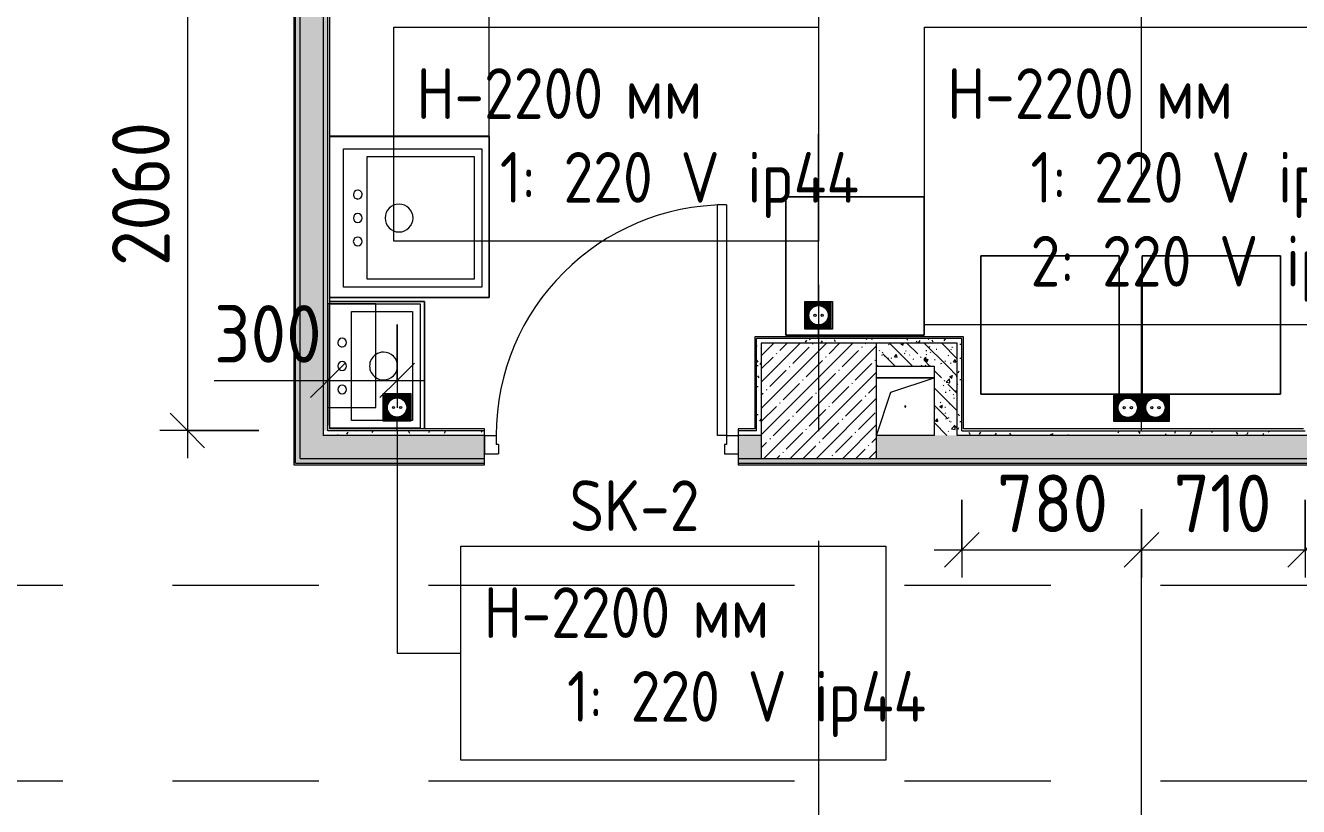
# Model space of a CAD drawing. Header units: millimetres. Extents: x 35881 to 234190, y -8553 to 29063.
# Drawn here: x 67118 to 72641, y 21189 to 24579 of the extents above; entities that cross this region are included whole.
import ezdxf

# ---------------------------------------------------------------- set-up
doc = ezdxf.new("R2010")
doc.units = ezdxf.units.MM
doc.linetypes.add('Осевая', pattern=[3175, 635, -476.25, 1587.5, -476.25])
for name, color, linetype, lineweight in [('A-ANNO-DIMS', 7, 'Continuous', 9), ('A-ANNO-DIMS-100', 7, 'Continuous', 9), ('A-DETL-GENF', 7, 'Continuous', 9), ('A-DOOR', 7, 'Continuous', 9), ('A-DOOR-1', 7, 'Continuous', 13), ('A-DOOR-FRAM', 7, 'Continuous', 13), ('A-GENM', 7, 'Continuous', 9), ('A-WALL', 7, 'Continuous', 9), ('E-ELEC-FIXT-IDEN', 7, 'Continuous', 9), ('I-WALL', 7, 'Continuous', 9), ('P-SANR-FIXT', 7, 'Continuous', 9), ('S-COLS', 7, 'Continuous', 9), ('Оси-2', 7, 'Осевая', 9), ('Электрические приборы', 7, 'Continuous', 9)]:
    doc.layers.add(name, color=color, linetype=linetype, lineweight=lineweight)
for name, color, linetype, lineweight, true_color in [('A-WALL-1', 7, 'Continuous', 9, 0x3c3c3c), ('A-WALL-FNSH-1', 7, 'Continuous', 9, 0x3c3c3c), ('I-FURN-1', 7, 'Continuous', 9, 0xf0f0f0), ('Оси розеток', 7, 'Continuous', 9, 0xff1e23)]:
    doc.layers.add(name, color=color, linetype=linetype, lineweight=lineweight, true_color=true_color)
doc.styles.add('GOST Common', font='GOST_Common.ttf', dxfattribs={"width": 0.9, "height": 220})
doc.styles.add('ISOCPEUR', font='isocpeur.ttf', dxfattribs={"width": 0.9, "height": 250})
doc.dimstyles.new('ISO-2_5_0_9К_БОЛЬШОЙ', dxfattribs={"dimscale": 304.8, "dimtxt": 248.995294, "dimasz": 0.492126, "dimexe": 0.393701, "dimexo": 0.984252, "dimgap": 0, "dimtad": 1, "dimdec": 0, "dimrnd": 10, "dimzin": 0, "dimdsep": 46, "dimtxsty": 'ISOCPEUR', "dimblk1": 'OBLIQUE', "dimblk2": 'OBLIQUE', "dimsah": 1, "dimcen": 0.09, "dimdle": 0.393701, "dimazin": 0, "dimtfac": 1, "dimtdec": 4, "dimtix": 1, "dimtmove": 0, "dimatfit": 3, "dimfxl": 1, "dimtvp": 1, "dimtolj": 1, "dimtzin": 0, "dimarcsym": 2})
doc.dimstyles.new('ISO-2_5_0_9К_БОЛЬШОЙ_2', dxfattribs={"dimscale": 304.8, "dimtxt": 248.995294, "dimasz": 0.492126, "dimexe": 0.393701, "dimexo": 0.984252, "dimgap": 0, "dimtad": 1, "dimdec": 0, "dimrnd": 10, "dimzin": 0, "dimdsep": 46, "dimtxsty": 'ISOCPEUR', "dimblk1": 'OBLIQUE', "dimblk2": 'OBLIQUE', "dimsah": 1, "dimcen": 0.09, "dimdle": 0.393701, "dimazin": 0, "dimtfac": 1, "dimtdec": 4, "dimtix": 1, "dimtmove": 1, "dimatfit": 3, "dimfxl": 1, "dimtvp": 1, "dimtolj": 1, "dimtzin": 0, "dimarcsym": 2})
pattern_1 = [(135, (0, 0), (-75.43415, -75.43415), [106.68, -17.78, 3.556, -17.78]), (135, (0, 75.39), (-75.43415, -75.43415), []), (50, (0, 0), (127.52922, -11.15758), [13.335, -146.685]), (355, (0, 0), (-24.66966, 133.74002), [10.668, -117.348]), (100.451, (10.63, -0.93), (102.85973, 122.58178), [11.333, -124.663]), (46.184, (0, 35.56), (189.75516, -29.43036), [20.002, -220.027]), (96.636, (15.81, 33.1), (166.1822, 173.1996), [17, -186.995]), (351.184, (0, 35.56), (166.18393, 173.19757), [16.002, -176.022]), (21, (17.78, 26.67), (106.13027, -71.58603), [13.335, -146.685]), (326, (17.78, 26.67), (43.26188, 128.93175), [10.668, -117.348]), (71.451, (26.62, 20.7), (149.39198, 57.34505), [11.333, -124.663]), (37.5, (0, 0), (2.162228, 59.188357), [3.353, -112.573, 3.353, -115.773, -117.792]), (37.5, (0, 0), (2.162228, 59.188357), [-235.052, 3.353, -114.44]), (7.5, (0, 0), (46.773857, 70.126152), [3.353, -64.567, 3.353, -109.906, -44.894]), (7.5, (0, 0), (46.773857, 70.126152), [-181.178, 3.353, -41.542]), (327.5, (-39.65, 0), (94.91367, -4.010093), [3.353, -41.097, 3.353, -135.331, -184.023]), (327.5, (-39.65, 0), (94.91367, -4.010093), [-183.134, 3.353, -180.67]), (317.5, (-57.43, 0), (103.69057, 17.79882), [3.353, -54.432, 3.353, -88.748, -130.683]), (317.5, (-57.43, 0), (103.69057, 17.79882), [-149.885, 3.353, -127.33])]
pattern_2 = [(0, (0, 0), (121.92, 30.48), [10.058, -81.382, 10.058, -81.382, -487.68]), (0, (0, 0), (121.92, 30.48), [-182.88, 10.058, -172.822, 10.058, -81.382, -213.36]), (0, (0, 0), (121.92, 30.48), [-457.2, 10.058, -50.902, 10.058, -142.342]), (120, (45.72, 15.24), (-87.356454, 90.345817), [10.058, -81.382, 10.058, -81.382, -487.68]), (120, (45.72, 15.24), (-87.356454, 90.345817), [-182.88, 10.058, -172.822, 10.058, -81.382, -213.36]), (120, (45.72, 15.24), (-87.356454, 90.345817), [-457.2, 10.058, -50.902, 10.058, -142.342]), (240, (60.96, 76.2), (-34.563546, -120.825817), [10.058, -81.382, 10.058, -81.382, -487.68]), (240, (60.96, 76.2), (-34.563546, -120.825817), [-182.88, 10.058, -172.822, 10.058, -81.382, -213.36]), (240, (60.96, 76.2), (-34.563546, -120.825817), [-457.2, 10.058, -50.902, 10.058, -142.342])]

# ---------------------------------------------------------------- blocks, each defined once
blk = doc.blocks.new('BSC_Колонна _Прямоугольная - 500х500-V24-План размещения напольных электротехнических лючков и розеток 1 этажа в осях 12-23')
at = {"layer": 'S-COLS'}
h = blk.add_hatch(dxfattribs=at)
h.set_pattern_fill('FP_34', color=256, style=0, pattern_type=2)
h.set_pattern_definition([(45, (-70560, -22950), (-57.02463, 57.02463), []), (45, (-70502.975, -22950), (-57.02463, 57.02463), [100.806, -20.161, 3.353, -16.808])])
h.paths.add_polyline_path([(-250, -250), (250, -250), (250, 250), (-250, 250)])
for p, q in [((250, 250), (-250, 250)), ((-250, 250), (-250, -250)), ((250, -250), (250, 250)), ((-250, -250), (250, -250))]:
    blk.add_line(p, q, dxfattribs=at)
blk = doc.blocks.new('GM_Отверстие прямоугольное _в плите_ - Отверстие-21605184-План размещения напольных электротехнических лючков и розеток 1 этажа в осях 12-23')
at = {"layer": 'A-GENM'}
for p, q in [((-125, 125), (125, 125)), ((125, 125), (-125, 125)), ((-62.5, 62.5), (125, 125)), ((-125, -125), (-62.5, 62.5))]:
    blk.add_line(p, q, dxfattribs=at)
for start, end in [(360, 180), (180, 360)]:
    blk.add_arc((0, 0), 2.5, start, end, dxfattribs=at)
blk = doc.blocks.new('Мойка кухонная - Мойка Steel Hammer SH R 5151 GLOWE 2-V165-План размещения напольных электротехнических лючков и розеток 1 этажа в осях 12-23')
at = {"layer": 'P-SANR-FIXT'}
for p, q in [((-270, 400), (270, 400)), ((-270, 207.7), (-270, 400)), ((270, 400), (270, 8)), ((-236.6, 366.4), (236.1, 366.4)), ((-236.6, 207.7), (-236.6, 366.4)), ((236.1, 366.4), (236.1, 102.3)), ((-270, 8), (-270, 207.7)), ((-236.6, 102.3), (-236.6, 207.7)), ((180, 102.3), (-236.6, 102.3)), ((236.1, 102.3), (180, 102.3))]:
    blk.add_line(p, q, dxfattribs=at)
for centre, radius, start, end in [((0, 241.3), 60.5, 0, 180), ((0, 241.3), 60.5, 180, 213.9356), ((0, 241.3), 60.5, 326.0644, 0), ((0, 241.3), 60.5, 213.9356, 326.0644), ((-101.6, 61.9), 19, 90, 180), ((-101.6, 61.9), 19, 180, 270), ((-101.6, 61.9), 19.1, 0, 90), ((-101.6, 61.9), 19, 270, 0), ((0, 61.9), 19, 0, 180), ((0, 61.9), 19, 180, 0), ((101.6, 61.9), 19.1, 0, 180), ((101.6, 61.9), 19.1, 180, 0)]:
    blk.add_arc(centre, radius, start, end, dxfattribs=at)
blk = doc.blocks.new('Холодильник встроенный 1180 мм - 6_11п-25625399-План размещения напольных электротехнических лючков и розеток 1 этажа в осях 12-23')
at = {"layer": 'I-FURN-1'}
for p, q in [((305.1, 329.9), (-294.9, 329.9)), ((-294.9, 329.9), (-294.9, -270.1)), ((-294.9, -270.1), (-294.9, 329.9)), ((-294.9, 329.9), (305.1, 329.9)), ((305.1, -270.1), (305.1, 329.9)), ((305.1, 329.9), (305.1, -270.1)), ((-294.9, -270.1), (305.1, -270.1)), ((305.1, -270.1), (-294.9, -270.1))]:
    blk.add_line(p, q, dxfattribs=at)
blk = doc.blocks.new('Холодильник встроенный 1180 мм - 6_9п-25546520-План размещения напольных электротехнических лючков и розеток 1 этажа в осях 12-23')
at = {"layer": 'I-FURN-1'}
for p, q in [((305.1, 329.9), (-294.9, 329.9)), ((-294.9, 329.9), (-294.9, -270.1)), ((-294.9, -270.1), (-294.9, 329.9)), ((-294.9, 329.9), (305.1, 329.9)), ((305.1, -270.1), (305.1, 329.9)), ((305.1, 329.9), (305.1, -270.1)), ((-294.9, -270.1), (305.1, -270.1)), ((305.1, -270.1), (-294.9, -270.1))]:
    blk.add_line(p, q, dxfattribs=at)
blk = doc.blocks.new('Мойка кухонная - Мойка Steel Hammer SH R 5151 GLOWE 4-25623908-План размещения напольных электротехнических лючков и розеток 1 этажа в осях 12-23')
at = {"layer": 'P-SANR-FIXT'}
for p, q in [((-300, 600), (300, 600)), ((-300, 0), (-300, 600)), ((-266.6, 566.4), (266.1, 566.4)), ((-266.6, 102.3), (-266.6, 566.4)), ((266.1, 566.4), (266.1, 102.3)), ((300, 600), (300, 0)), ((266.1, 102.3), (-266.6, 102.3)), ((300, 0), (-300, 0))]:
    blk.add_line(p, q, dxfattribs=at)
for centre, radius, start, end in [((0, 241.3), 60.5, 0, 180), ((0, 241.3), 60.5, 180, 0), ((-101.6, 61.9), 19, 90, 180), ((-101.6, 61.9), 19, 180, 270), ((-101.6, 61.9), 19.1, 0, 90), ((-101.6, 61.9), 19, 270, 0), ((0, 61.9), 19, 0, 180), ((0, 61.9), 19, 180, 0), ((101.6, 61.9), 19.1, 0, 180), ((101.6, 61.9), 19.1, 180, 0)]:
    blk.add_arc(centre, radius, start, end, dxfattribs=at)
blk = doc.blocks.new('Стол базовый прямоугольный - 1_22п-25631277-План размещения напольных электротехнических лючков и розеток 1 этажа в осях 12-23')
at = {"layer": 'I-FURN-1'}
for p, q in [((-600, 341.4), (-600, -350)), ((600, -350), (600, 341.4)), ((-600, -350), (600, -350))]:
    blk.add_line(p, q, dxfattribs=at)
blk = doc.blocks.new('110_Дверь_СКБ_1Ст_Внутренняя1 - Д-11 1100x2100h_кладовые _все__ коридор _между помещениями блока столовой__ моечные _все_-32089444-План размещения напольных электротехнических лючков и розеток 1 этажа в осях 12-23')
at = {"layer": 'A-DOOR'}
blk.add_arc((512.5, 50), 1000, 90, 180, dxfattribs=at)
at = {"layer": 'A-DOOR-1'}
for p, q in [((512.5, 1050), (472.5, 1050)), ((472.5, 50), (472.5, 1050)), ((512.5, 1050), (512.5, 50)), ((512.5, 50), (472.5, 50))]:
    blk.add_line(p, q, dxfattribs=at)
at = {"layer": 'A-DOOR-FRAM'}
for p, q in [((-537.5, 50), (-537.5, -30)), ((-537.5, 50), (-487.5, 50)), ((-487.5, 50), (-487.5, 10)), ((-477.5, 10), (-487.5, 10)), ((-477.5, 10), (-477.5, -30)), ((502.5, 10), (502.5, -30)), ((512.5, 10), (502.5, 10)), ((512.5, 50), (512.5, 10)), ((512.5, 50), (562.5, 50)), ((562.5, 50), (562.5, -30)), ((-537.5, -30), (-477.5, -30)), ((502.5, -30), (562.5, -30))]:
    blk.add_line(p, q, dxfattribs=at)
blk = doc.blocks.new('Блок Розеток и Выключателей - Блок Розеток и Выключателей_SK2-27368986-План размещения напольных электротехнических лючков и розеток 1 этажа в осях 12-23')
at = {"layer": 'A-DETL-GENF'}
for p, q in [((-120, -40), (0, -40)), ((-120, -160), (-120, -40)), ((-115.2, -44.8), (-115.2, -155.2)), ((-4.8, -44.8), (-115.2, -44.8)), ((-112.8, -47.2), (-112.8, -152.8)), ((-7.2, -47.2), (-112.8, -47.2)), ((-9.6, -49.6), (-110.4, -49.6)), ((-110.4, -49.6), (-110.4, -150.4)), ((-12, -52), (-108, -52)), ((-108, -52), (-108, -148)), ((-14.4, -54.4), (-105.6, -54.4)), ((-105.6, -54.4), (-105.6, -145.6)), ((-14.4, -54.4), (-14.4, -145.6)), ((-12, -52), (-12, -148)), ((-9.6, -49.6), (-9.6, -150.4)), ((-7.2, -47.2), (-7.2, -152.8)), ((-4.8, -44.8), (-4.8, -155.2)), ((0, -40), (120, -40)), ((0, -160), (0, -40)), ((0, -40), (0, -160)), ((4.8, -44.8), (4.8, -155.2)), ((115.2, -44.8), (4.8, -44.8)), ((7.2, -47.2), (7.2, -152.8)), ((112.8, -47.2), (7.2, -47.2)), ((110.4, -49.6), (9.6, -49.6)), ((9.6, -49.6), (9.6, -150.4)), ((108, -52), (12, -52)), ((12, -52), (12, -148)), ((105.6, -54.4), (14.4, -54.4)), ((14.4, -54.4), (14.4, -145.6)), ((105.6, -54.4), (105.6, -145.6)), ((108, -52), (108, -148)), ((110.4, -49.6), (110.4, -150.4)), ((112.8, -47.2), (112.8, -152.8)), ((115.2, -44.8), (115.2, -155.2)), ((120, -40), (120, -160)), ((-69.6, -56.8), (-103.2, -56.8)), ((-103.2, -56.8), (-103.2, -92.8)), ((-103.2, -143.2), (-103.2, -107.2)), ((-76.8, -59.2), (-100.8, -59.2)), ((-100.8, -59.2), (-100.8, -83.2)), ((-81.6, -61.6), (-98.4, -61.6)), ((-98.4, -61.6), (-98.4, -78.4)), ((-86.4, -64), (-96, -64)), ((-96, -64), (-96, -73.6)), ((-88.8, -66.4), (-93.6, -66.4)), ((-93.6, -66.4), (-93.6, -71.2)), ((-50.4, -56.8), (-16.8, -56.8)), ((-43.2, -59.2), (-19.2, -59.2)), ((-38.4, -61.6), (-21.6, -61.6)), ((-33.6, -64), (-24, -64)), ((-31.2, -66.4), (-26.4, -66.4)), ((-26.4, -66.4), (-26.4, -71.2)), ((-24, -64), (-24, -73.6)), ((-21.6, -61.6), (-21.6, -78.4)), ((-19.2, -59.2), (-19.2, -83.2)), ((-16.8, -56.8), (-16.8, -92.8)), ((-16.8, -143.2), (-16.8, -107.2)), ((50.4, -56.8), (16.8, -56.8)), ((16.8, -56.8), (16.8, -92.8)), ((16.8, -143.2), (16.8, -107.2)), ((43.2, -59.2), (19.2, -59.2)), ((19.2, -59.2), (19.2, -83.2)), ((38.4, -61.6), (21.6, -61.6)), ((21.6, -61.6), (21.6, -78.4)), ((33.6, -64), (24, -64)), ((24, -64), (24, -73.6)), ((31.2, -66.4), (26.4, -66.4)), ((26.4, -66.4), (26.4, -71.2)), ((69.6, -56.8), (103.2, -56.8)), ((76.8, -59.2), (100.8, -59.2)), ((81.6, -61.6), (98.4, -61.6)), ((86.4, -64), (96, -64)), ((88.8, -66.4), (93.6, -66.4)), ((93.6, -66.4), (93.6, -71.2)), ((96, -64), (96, -73.6)), ((98.4, -61.6), (98.4, -78.4)), ((100.8, -59.2), (100.8, -83.2)), ((103.2, -56.8), (103.2, -92.8)), ((103.2, -143.2), (103.2, -107.2)), ((0, -160), (-120, -160)), ((-4.8, -155.2), (-115.2, -155.2)), ((-7.2, -152.8), (-112.8, -152.8)), ((-9.6, -150.4), (-110.4, -150.4)), ((-12, -148), (-108, -148)), ((-14.4, -145.6), (-105.6, -145.6)), ((-69.6, -143.2), (-103.2, -143.2)), ((-100.8, -140.8), (-100.8, -116.8)), ((-76.8, -140.8), (-100.8, -140.8)), ((-98.4, -138.4), (-98.4, -121.6)), ((-81.6, -138.4), (-98.4, -138.4)), ((-96, -136), (-96, -126.4)), ((-86.4, -136), (-96, -136)), ((-93.6, -133.6), (-93.6, -128.8)), ((-88.8, -133.6), (-93.6, -133.6)), ((-50.4, -143.2), (-16.8, -143.2)), ((-43.2, -140.8), (-19.2, -140.8)), ((-38.4, -138.4), (-21.6, -138.4)), ((-33.6, -136), (-24, -136)), ((-31.2, -133.6), (-26.4, -133.6)), ((-26.4, -133.6), (-26.4, -128.8)), ((-24, -136), (-24, -126.4)), ((-21.6, -138.4), (-21.6, -121.6)), ((-19.2, -140.8), (-19.2, -116.8)), ((120, -160), (0, -160)), ((115.2, -155.2), (4.8, -155.2)), ((112.8, -152.8), (7.2, -152.8)), ((110.4, -150.4), (9.6, -150.4)), ((108, -148), (12, -148)), ((105.6, -145.6), (14.4, -145.6)), ((50.4, -143.2), (16.8, -143.2)), ((19.2, -140.8), (19.2, -116.8)), ((43.2, -140.8), (19.2, -140.8)), ((21.6, -138.4), (21.6, -121.6)), ((38.4, -138.4), (21.6, -138.4)), ((24, -136), (24, -126.4)), ((33.6, -136), (24, -136)), ((26.4, -133.6), (26.4, -128.8)), ((31.2, -133.6), (26.4, -133.6)), ((69.6, -143.2), (103.2, -143.2)), ((76.8, -140.8), (100.8, -140.8)), ((81.6, -138.4), (98.4, -138.4)), ((86.4, -136), (96, -136)), ((88.8, -133.6), (93.6, -133.6)), ((93.6, -133.6), (93.6, -128.8)), ((96, -136), (96, -126.4)), ((98.4, -138.4), (98.4, -121.6)), ((100.8, -140.8), (100.8, -116.8))]:
    blk.add_line(p, q, dxfattribs=at)
for centre, radius in [((-60, -100), 42), ((-75.6, -100), 4.8), ((-44.4, -100), 4.8), ((60, -100), 42), ((44.4, -100), 4.8), ((75.6, -100), 4.8)]:
    blk.add_circle(centre, radius, dxfattribs=at)
at = {"layer": 'Оси розеток'}
blk.add_line((0, 0), (0, -40), dxfattribs=at)
blk = doc.blocks.new('Блок Розеток и Выключателей - Блок Розеток и Выключателей_SK2-27368969-План размещения напольных электротехнических лючков и розеток 1 этажа в осях 12-23')
at = {"layer": 'A-DETL-GENF'}
for p, q in [((-60, -40), (60, -40)), ((-60, -160), (-60, -40)), ((-55.2, -44.8), (-55.2, -155.2)), ((55.2, -44.8), (-55.2, -44.8)), ((-52.8, -47.2), (-52.8, -152.8)), ((52.8, -47.2), (-52.8, -47.2)), ((50.4, -49.6), (-50.4, -49.6)), ((-50.4, -49.6), (-50.4, -150.4)), ((48, -52), (-48, -52)), ((-48, -52), (-48, -148)), ((45.6, -54.4), (-45.6, -54.4)), ((-45.6, -54.4), (-45.6, -145.6)), ((45.6, -54.4), (45.6, -145.6)), ((48, -52), (48, -148)), ((50.4, -49.6), (50.4, -150.4)), ((52.8, -47.2), (52.8, -152.8)), ((55.2, -44.8), (55.2, -155.2)), ((60, -40), (60, -160)), ((-9.6, -56.8), (-43.2, -56.8)), ((-43.2, -56.8), (-43.2, -92.8)), ((-43.2, -143.2), (-43.2, -107.2)), ((-16.8, -59.2), (-40.8, -59.2)), ((-40.8, -59.2), (-40.8, -83.2)), ((-21.6, -61.6), (-38.4, -61.6)), ((-38.4, -61.6), (-38.4, -78.4)), ((-26.4, -64), (-36, -64)), ((-36, -64), (-36, -73.6)), ((-28.8, -66.4), (-33.6, -66.4)), ((-33.6, -66.4), (-33.6, -71.2)), ((9.6, -56.8), (43.2, -56.8)), ((16.8, -59.2), (40.8, -59.2)), ((21.6, -61.6), (38.4, -61.6)), ((26.4, -64), (36, -64)), ((28.8, -66.4), (33.6, -66.4)), ((33.6, -66.4), (33.6, -71.2)), ((36, -64), (36, -73.6)), ((38.4, -61.6), (38.4, -78.4)), ((40.8, -59.2), (40.8, -83.2)), ((43.2, -56.8), (43.2, -92.8)), ((43.2, -143.2), (43.2, -107.2)), ((60, -160), (-60, -160)), ((55.2, -155.2), (-55.2, -155.2)), ((52.8, -152.8), (-52.8, -152.8)), ((50.4, -150.4), (-50.4, -150.4)), ((48, -148), (-48, -148)), ((45.6, -145.6), (-45.6, -145.6)), ((-9.6, -143.2), (-43.2, -143.2)), ((-40.8, -140.8), (-40.8, -116.8)), ((-16.8, -140.8), (-40.8, -140.8)), ((-38.4, -138.4), (-38.4, -121.6)), ((-21.6, -138.4), (-38.4, -138.4)), ((-36, -136), (-36, -126.4)), ((-26.4, -136), (-36, -136)), ((-33.6, -133.6), (-33.6, -128.8)), ((-28.8, -133.6), (-33.6, -133.6)), ((9.6, -143.2), (43.2, -143.2)), ((16.8, -140.8), (40.8, -140.8)), ((21.6, -138.4), (38.4, -138.4)), ((26.4, -136), (36, -136)), ((28.8, -133.6), (33.6, -133.6)), ((33.6, -133.6), (33.6, -128.8)), ((36, -136), (36, -126.4)), ((38.4, -138.4), (38.4, -121.6)), ((40.8, -140.8), (40.8, -116.8))]:
    blk.add_line(p, q, dxfattribs=at)
for centre, radius in [((0, -100), 42), ((-15.6, -100), 4.8), ((15.6, -100), 4.8)]:
    blk.add_circle(centre, radius, dxfattribs=at)
at = {"layer": 'Оси розеток'}
blk.add_line((0, 0), (0, -40), dxfattribs=at)
blk = doc.blocks.new('DIMBLOCK85-План размещения напольных электротехнических лючков и розеток 1 этажа в осях 12-23')
at = {"layer": 'A-ANNO-DIMS-100'}
for p, q in [((68730.1, 23281), (68730.1, 22918.8)), ((68730.1, 23038.8), (68730.1, 23281)), ((68430, 22844.8), (68430, 23158.8)), ((67936.3, 23038.8), (68510.3, 23038.8)), ((68310, 23038.8), (68850.1, 23038.8)), ((68430, 23038.8), (68430, 22844.8)), ((68510.3, 23038.8), (68580.1, 23038.8))]:
    blk.add_line(p, q, dxfattribs=at)
at = {"layer": 'A-ANNO-DIMS-100', "lineweight": 20}
for p, q in [((68430, 23038.8), (68505, 23113.8)), ((68730.1, 23038.8), (68805.1, 23113.8)), ((68430, 23038.8), (68355, 22963.8)), ((68730.1, 23038.8), (68655.1, 22963.8))]:
    blk.add_line(p, q, dxfattribs=at)
at = {"layer": 'A-ANNO-DIMS-100', "color": 0, "insert": (67936.3, 23365.4), "char_height": 250, "width": 568.858, "attachment_point": 1, "line_spacing_factor": 1.149209, "style": 'ISOCPEUR'}
blk.add_mtext('300', dxfattribs=at)
blk = doc.blocks.new('_Oblique')
at = {"color": 0, "linetype": 'ByBlock', "lineweight": -2}
blk.add_line((-0.5, -0.5), (0.5, 0.5), dxfattribs=at)
blk = doc.blocks.new('DIMBLOCK86-План размещения напольных электротехнических лючков и розеток 1 этажа в осях 12-23')
at = {"layer": 'A-ANNO-DIMS-100'}
for p, q in [((67820.3, 25001.2), (67820.3, 22700.8)), ((68069, 24881.2), (67700.3, 24881.2)), ((67820.3, 24881.2), (68069, 24881.2)), ((68130, 22820.8), (67700.3, 22820.8)), ((67820.3, 22820.8), (68130, 22820.8))]:
    blk.add_line(p, q, dxfattribs=at)
at = {"layer": 'A-ANNO-DIMS-100', "lineweight": 20}
for p, q in [((67820.3, 24881.2), (67745.3, 24956.2)), ((67820.3, 24881.2), (67895.3, 24806.2)), ((67820.3, 22820.8), (67745.3, 22895.8)), ((67820.3, 22820.8), (67895.3, 22745.8))]:
    blk.add_line(p, q, dxfattribs=at)
at = {"layer": 'A-ANNO-DIMS-100', "color": 0, "insert": (67493.7, 23535), "char_height": 250, "width": 758.478, "attachment_point": 1, "rotation": 90, "line_spacing_factor": 1.149209, "style": 'ISOCPEUR'}
blk.add_mtext('2060', dxfattribs=at)
blk = doc.blocks.new('DIMBLOCK87-План размещения напольных электротехнических лючков и розеток 1 этажа в осях 12-23')
at = {"layer": 'A-ANNO-DIMS-100'}
for p, q in [((71180, 22520), (71180, 22183)), ((71180, 22303), (71180, 22520)), ((71960, 22479), (71960, 22183)), ((71960, 22303), (71960, 22479)), ((71060, 22303), (71960, 22303))]:
    blk.add_line(p, q, dxfattribs=at)
at = {"layer": 'A-ANNO-DIMS-100', "lineweight": 20}
for p, q in [((71180, 22303), (71255, 22378)), ((71960, 22303), (72035, 22378)), ((71180, 22303), (71105, 22228)), ((71960, 22303), (71885, 22228))]:
    blk.add_line(p, q, dxfattribs=at)
at = {"layer": 'A-ANNO-DIMS-100', "color": 0, "insert": (71333, 22629.6), "char_height": 250, "width": 568.858, "attachment_point": 1, "line_spacing_factor": 1.149209, "style": 'ISOCPEUR'}
blk.add_mtext('780', dxfattribs=at)
blk = doc.blocks.new('DIMBLOCK88-План размещения напольных электротехнических лючков и розеток 1 этажа в осях 12-23')
at = {"layer": 'A-ANNO-DIMS-100'}
for p, q in [((71960, 22479), (71960, 22183)), ((71960, 22303), (71960, 22479)), ((72670, 22520), (72670, 22183)), ((72670, 22303), (72670, 22520)), ((71960, 22303), (72790, 22303))]:
    blk.add_line(p, q, dxfattribs=at)
at = {"layer": 'A-ANNO-DIMS-100', "lineweight": 20}
for p, q in [((71960, 22303), (72035, 22378)), ((72670, 22303), (72745, 22378)), ((71960, 22303), (71885, 22228)), ((72670, 22303), (72595, 22228))]:
    blk.add_line(p, q, dxfattribs=at)
at = {"layer": 'A-ANNO-DIMS-100', "color": 0, "insert": (72099.5, 22629.6), "char_height": 250, "width": 517.144, "attachment_point": 1, "line_spacing_factor": 1.149209, "style": 'ISOCPEUR'}
blk.add_mtext('710', dxfattribs=at)

msp = doc.modelspace()

# ---------------------------------------------------------------- hatches: boundary and pattern name
at = {"layer": 'I-WALL'}
h = msp.add_hatch(dxfattribs=at)
h.set_pattern_fill('FP_22', color=256, style=0, pattern_type=2)
h.set_pattern_definition(pattern_1)
h.paths.add_polyline_path([(68310, 22800), (68410, 22800), (68410, 26900), (68310, 26900), (68310, 23359.5)])
h = msp.add_hatch(dxfattribs=at)
h.set_pattern_fill('FP_58', color=256, style=0, pattern_type=2)
h.set_pattern_definition(pattern_2)
h.paths.add_polyline_path([(68310, 22680), (68310, 26860), (68290, 26860), (68290, 22680)])
h = msp.add_hatch(dxfattribs=at)
h.set_pattern_fill('FP_58', color=256, style=0, pattern_type=2)
h.set_pattern_definition(pattern_2)
h.paths.add_polyline_path([(68430, 22820), (68430, 26880), (68410, 26880), (68410, 22820)])
h = msp.add_hatch(dxfattribs=at)
h.set_pattern_fill('FP_58', color=256, style=0, pattern_type=2)
h.set_pattern_definition(pattern_2)
h.paths.add_polyline_path([(71160, 23200), (71160, 23220), (70290, 23220), (70290, 23200), (70994.4, 23200)])
h = msp.add_hatch(dxfattribs=at)
h.set_pattern_fill('FP_58', color=256, style=0, pattern_type=2)
h.set_pattern_definition(pattern_2)
h.paths.add_polyline_path([(70310, 22820), (70310, 23200), (70290, 23200), (70290, 22820)])
h = msp.add_hatch(dxfattribs=at)
h.set_pattern_fill('FP_22', color=256, style=0, pattern_type=2)
h.set_pattern_definition(pattern_1)
h.paths.add_polyline_path([(71060, 23100), (71160, 23100), (71160, 23200), (70810, 23200), (70810, 23100), (70994.4, 23100)])
h = msp.add_hatch(dxfattribs=at)
h.set_pattern_fill('FP_58', color=256, style=0, pattern_type=2)
h.set_pattern_definition(pattern_2)
h.paths.add_polyline_path([(71160, 22820), (71180, 22820), (71180, 23220), (71160, 23220), (71160, 23200)])
h = msp.add_hatch(dxfattribs=at)
h.set_pattern_fill('FP_22', color=256, style=0, pattern_type=2)
h.set_pattern_definition(pattern_1)
h.paths.add_polyline_path([(71160, 22800), (71160, 23100), (71060, 23100), (71060, 22800)])
h = msp.add_hatch(dxfattribs=at)
h.set_pattern_fill('FP_58', color=256, style=0, pattern_type=2)
h.set_pattern_definition(pattern_2)
h.paths.add_polyline_path([(70210, 22800), (70310, 22800), (70310, 22820), (70210, 22820)])
h.paths.add_polyline_path([(68812.3, 22800), (69110, 22800), (69110, 22820), (68410, 22820), (68410, 22800), (68448.6, 22800)])
h = msp.add_hatch(dxfattribs=at)
h.set_pattern_fill('FP_58', color=256, style=0, pattern_type=2)
h.set_pattern_definition(pattern_2)
h.paths.add_polyline_path([(71160, 22800), (72670, 22800), (72670, 22820), (71160, 22820)])
h = msp.add_hatch(dxfattribs=at)
h.set_pattern_fill('FP_22', color=256, style=0, pattern_type=2)
h.set_pattern_definition(pattern_1)
h.paths.add_polyline_path([(82200, 22700), (82430, 22700), (82430, 22800), (82200, 22800)])
h.paths.add_polyline_path([(81150, 22700), (81250, 22700), (81250, 22800), (81150, 22800), (81150, 22796.4)])
h.paths.add_polyline_path([(80650, 22700), (80650, 22800), (78450, 22800), (78450, 22700), (80450.5, 22700)])
h.paths.add_polyline_path([(77250, 22700), (77350, 22700), (77350, 22800), (77250, 22800), (77250, 22709.1)])
h.paths.add_polyline_path([(76750, 22700), (76750, 22800), (75744.8, 22800), (75744.8, 22700), (76086.2, 22700)])
h.paths.add_polyline_path([(74644.8, 22700), (74644.8, 22800), (74040, 22800), (74040, 22700), (74631.4, 22700)])
h.paths.add_polyline_path([(73176.6, 22700), (73540, 22700), (73540, 22800), (70810, 22800), (70810, 22700), (72449.2, 22700)])
h.paths.add_polyline_path([(70267, 22700), (70310, 22700), (70310, 22800), (70210, 22800), (70210, 22700)])
h.paths.add_polyline_path([(68310, 22700), (69110, 22700), (69110, 22800), (68310, 22800), (68310, 22750.6)])
h = msp.add_hatch(dxfattribs=at)
h.set_pattern_fill('FP_58', color=256, style=0, pattern_type=2)
h.set_pattern_definition(pattern_2)
h.paths.add_polyline_path([(82310, 22680), (82330, 22680), (82330, 22700), (82200, 22700), (82200, 22680)])
h.paths.add_polyline_path([(81250, 22680), (81250, 22700), (78450, 22700), (78450, 22680), (80450.5, 22680)])
h.paths.add_polyline_path([(77350, 22680), (77350, 22700), (75744.8, 22700), (75744.8, 22680), (76813.6, 22680)])
h.paths.add_polyline_path([(74644.8, 22680), (74644.8, 22700), (70210, 22700), (70210, 22680), (74631.4, 22680)])
h.paths.add_polyline_path([(69110, 22680), (69110, 22700), (68310, 22700), (68310, 22680), (68812.3, 22680)])

# ---------------------------------------------------------------- linework, layer by layer
at = {"layer": 'A-WALL'}
for p, q in [((68290, 22680), (68290, 26860)), ((68430, 22820), (68430, 26860)), ((70290, 22820), (70290, 23220)), ((71180, 22820), (71180, 23220)), ((69110, 22820), (68430, 22820)), ((70290, 22820), (70210, 22820)), ((71180, 22820), (72670, 22820))]:
    msp.add_line(p, q, dxfattribs=at)
at = {"layer": 'A-WALL-1'}
for p, q in [((68310, 22700), (68310, 26900)), ((68410, 26900), (68410, 22800)), ((71180, 23220), (70290, 23220)), ((71160, 23200), (70810, 23200)), ((71160, 22800), (71160, 23200)), ((70810, 23100), (71060, 23100)), ((71060, 23100), (71060, 22800)), ((69110, 22680), (69110, 22820)), ((70210, 22820), (70210, 22680)), ((69110, 22800), (68410, 22800)), ((70310, 22800), (70210, 22800)), ((71060, 22800), (70810, 22800)), ((72690, 22800), (71160, 22800)), ((68310, 22700), (69110, 22700)), ((70210, 22700), (70310, 22700)), ((70810, 22700), (73540, 22700)), ((68290, 22680), (69110, 22680)), ((70210, 22680), (74644.8, 22680))]:
    msp.add_line(p, q, dxfattribs=at)
at = {"layer": 'A-WALL-FNSH-1'}
for p, q in [((68282, 26852), (68282, 22672)), ((68438, 22828), (68438, 26852)), ((70282, 23228), (70282, 22828)), ((71188, 23228), (70282, 23228)), ((71188, 22828), (71188, 23228)), ((69110, 22828), (68438, 22828)), ((69110, 22820), (69110, 22828)), ((70282, 22828), (70210, 22828)), ((70210, 22828), (70210, 22820)), ((72662, 22828), (71188, 22828)), ((68282, 22672), (69110, 22672)), ((69110, 22672), (69110, 22680)), ((70210, 22680), (70210, 22672)), ((70210, 22672), (74644.8, 22672))]:
    msp.add_line(p, q, dxfattribs=at)
at = {"layer": 'E-ELEC-FIXT-IDEN'}
for p, q in [((70558.8, 23631.6), (70558.8, 24107.1)), ((70558.7, 23381), (70558.8, 23631.6)), ((71960, 22980), (71960, 23280.1)), ((68730.1, 22821), (68730.1, 21854.7)), ((68730.1, 21854.7), (69006.6, 21854.7))]:
    msp.add_line(p, q, dxfattribs=at)
at = {"layer": 'E-ELEC-FIXT-IDEN', "flags": 128}
for points in [[(68715.4, 24571.1), (70558.8, 24571.1), (70558.8, 23643.1), (68715.4, 23643.1)], [(71017.6, 24571.1), (72902.4, 24571.1), (72902.4, 23280.1), (71017.6, 23280.1)], [(69006.6, 22318.7), (70850, 22318.7), (70850, 21390.7), (69006.6, 21390.7)]]:
    msp.add_lwpolyline(points, close=True, dxfattribs=at)
at = {"layer": 'I-FURN-1'}
for p, q in [((69129.4, 24098.3), (68438, 24098.3)), ((68438, 24098.3), (69129.4, 24098.3)), ((69129.4, 23398.3), (69129.4, 24098.3)), ((69129.4, 24097.7), (69129.4, 23398.3)), ((68637.7, 23371), (68430, 23371)), ((68430, 23371), (68430, 22921)), ((68438, 23398.3), (69129.4, 23398.3)), ((69129.4, 23398.3), (68438, 23398.3)), ((68848.6, 23381), (68438, 23381)), ((68438, 23381), (68848.6, 23381)), ((68637.7, 22921), (68637.7, 23371)), ((68848.6, 22828), (68848.6, 23381)), ((68848.6, 23381), (68848.6, 22828)), ((68430, 22921), (68637.7, 22921))]:
    msp.add_line(p, q, dxfattribs=at)
at = {"layer": 'Оси-2'}
for p, q in [((70560, 593.7), (70560, 24898.1)), ((71960, 593.7), (71960, 24898.1)), ((39180.8, 22150), (82200, 22150)), ((39180.8, 21300), (82200, 21300))]:
    msp.add_line(p, q, dxfattribs=at)

# ---------------------------------------------------------------- block references
at = {"layer": 'A-DOOR'}
msp.add_blockref('110_Дверь_СКБ_1Ст_Внутренняя1 - Д-11 1100x2100h_кладовые _все__ коридор _между помещениями блока столовой__ моечные _все_-32089444-План размещения напольных электротехнических лючков и розеток 1 этажа в осях 12-23', (69647.5, 22750), dxfattribs=at)
at = {"layer": 'A-GENM'}
msp.add_blockref('GM_Отверстие прямоугольное _в плите_ - Отверстие-21605184-План размещения напольных электротехнических лючков и розеток 1 этажа в осях 12-23', (70935, 22925), dxfattribs=at)
at = {"layer": 'I-FURN-1'}
for name, p, rotation in [('Стол базовый прямоугольный - 1_22п-25631277-План размещения напольных электротехнических лючков и розеток 1 этажа в осях 12-23', (68779.4, 24697.7), 89.99999999999972), ('Холодильник встроенный 1180 мм - 6_11п-25625399-План размещения напольных электротехнических лючков и розеток 1 этажа в осях 12-23', (70686.7, 23540), 270.0000000000001), ('Холодильник встроенный 1180 мм - 6_9п-25546520-План размещения напольных электротехнических лючков и розеток 1 этажа в осях 12-23', (71533, 23283.7), 270.0000000000001), ('Холодильник встроенный 1180 мм - 6_9п-25546520-План размещения напольных электротехнических лючков и розеток 1 этажа в осях 12-23', (72233, 23283.7), 270.0000000000001)]:
    msp.add_blockref(name, p, dxfattribs=dict(at, rotation=rotation))
at = {"layer": 'P-SANR-FIXT'}
for name, p, rotation in [('Мойка кухонная - Мойка Steel Hammer SH R 5151 GLOWE 4-25623908-План размещения напольных электротехнических лючков и розеток 1 этажа в осях 12-23', (68497.6, 23743.3), 270.0000000000009), ('Мойка кухонная - Мойка Steel Hammer SH R 5151 GLOWE 2-V165-План размещения напольных электротехнических лючков и розеток 1 этажа в осях 12-23', (68430, 23101), 270.000000000001)]:
    msp.add_blockref(name, p, dxfattribs=dict(at, rotation=rotation))
at = {"layer": 'S-COLS'}
msp.add_blockref('BSC_Колонна _Прямоугольная - 500х500-V24-План размещения напольных электротехнических лючков и розеток 1 этажа в осях 12-23', (70560, 22950), dxfattribs=at)
at = {"layer": 'Электрические приборы', "rotation": 180}
for name, p in [('Блок Розеток и Выключателей - Блок Розеток и Выключателей_SK2-27368969-План размещения напольных электротехнических лючков и розеток 1 этажа в осях 12-23', (70558.7, 23221)), ('Блок Розеток и Выключателей - Блок Розеток и Выключателей_SK2-27368969-План размещения напольных электротехнических лючков и розеток 1 этажа в осях 12-23', (68730.1, 22821)), ('Блок Розеток и Выключателей - Блок Розеток и Выключателей_SK2-27368986-План размещения напольных электротехнических лючков и розеток 1 этажа в осях 12-23', (71960, 22820))]:
    msp.add_blockref(name, p, dxfattribs=at)

# ---------------------------------------------------------------- texts
at = {"layer": 'E-ELEC-FIXT-IDEN', "char_height": 220, "attachment_point": 1, "style": 'GOST Common'}
for s, insert, width in [('H-2200 ', (68815.4, 24393.5), 1096.708), ('H-2200 ', (71117.6, 24393.5), 1096.708), ('мм', (69720.2, 24393.5), 375.19), ('мм', (72022.5, 24393.5), 375.19), ('   1: 220 V ip44', (68815.4, 24029.7), 1984.177), ('   1: 220 V ip44', (71117.6, 24029.7), 1984.177), ('   2: 220 V ip44', (71117.6, 23665.9), 2034.683), ('SK-2', (69479, 22605), 707.088), ('H-2200 ', (69106.6, 22141), 1096.708), ('мм', (70011.5, 22141), 375.19), ('   1: 220 V ip44', (69106.6, 21777.2), 1984.177)]:
    msp.add_mtext(s, dxfattribs=dict(at, insert=insert, width=width))

# ---------------------------------------------------------------- dimensions: what is measured, and where the dimension line sits
at = {"layer": 'A-ANNO-DIMS'}
dim = msp.add_linear_dim(base=(67820.3, 22820.8), p1=(68369, 24881.2), p2=(68430, 22820.8), angle=90, dimstyle='ISO-2_5_0_9К_БОЛЬШОЙ', override={"dimpost": '<>', "dimfxl": 2061.369776}, dxfattribs=at)
dim.commit()
dim.dimension.update_dxf_attribs({"geometry": 'DIMBLOCK86-План размещения напольных электротехнических лючков и розеток 1 этажа в осях 12-23', "text_midpoint": (67695.3, 23851)})
dim = msp.add_linear_dim(base=(68730.1, 23038.8), p1=(68430, 23144.8), p2=(68730.1, 22981), dimstyle='ISO-2_5_0_9К_БОЛЬШОЙ_2', override={"dimpost": '<>', "dimfxl": 341.915605}, dxfattribs=at)
dim.commit()
dim.dimension.update_dxf_attribs({"geometry": 'DIMBLOCK85-План размещения напольных электротехнических лючков и розеток 1 этажа в осях 12-23', "text_midpoint": (68220.7, 23198.7), "dimtype": 160})
for base, p1, p2, override, picture, middle in [((71960, 22303), (71180, 22820), (71960, 22779), {"dimpost": '<>', "dimfxl": 781.076788}, 'DIMBLOCK87-План размещения напольных электротехнических лючков и розеток 1 этажа в осях 12-23', (71570, 22428)), ((72670, 22303), (71960, 22779), (72670, 22820), {"dimpost": '<>', "dimfxl": 711.182868}, 'DIMBLOCK88-План размещения напольных электротехнических лючков и розеток 1 этажа в осях 12-23', (72315, 22428))]:
    dim = msp.add_linear_dim(base=base, p1=p1, p2=p2, dimstyle='ISO-2_5_0_9К_БОЛЬШОЙ', override=override, dxfattribs=at)
    dim.commit()
    dim.dimension.update_dxf_attribs({"geometry": picture, "text_midpoint": middle})

doc.saveas('drawing.dxf')
